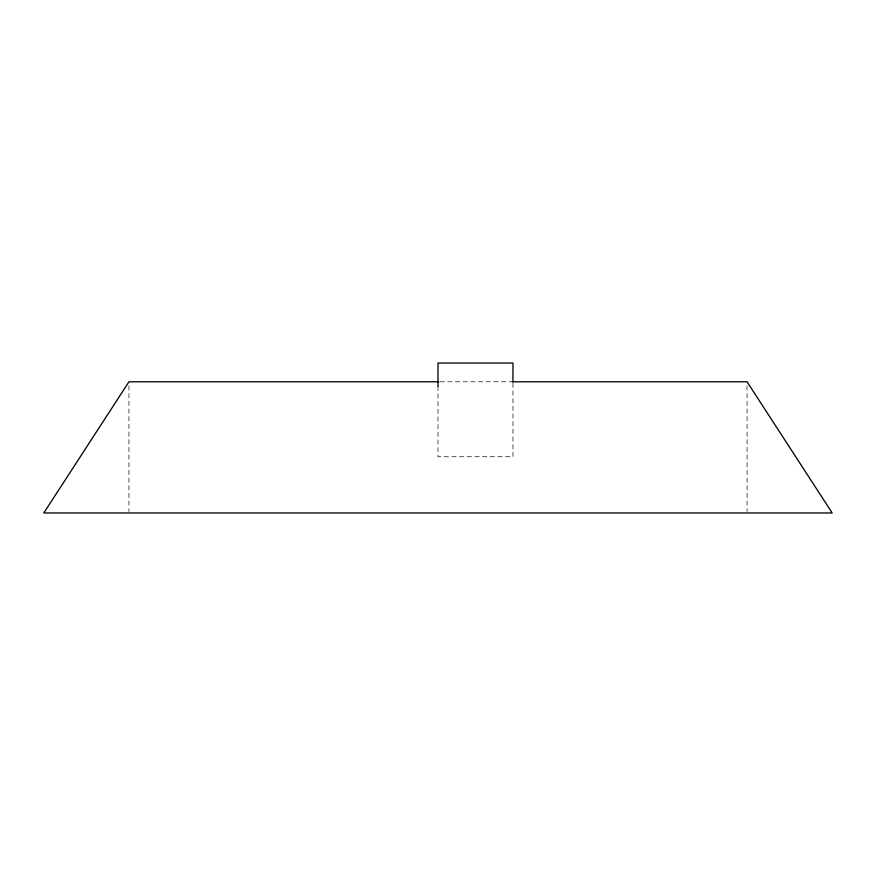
<?xml version="1.0" encoding="UTF-8"?>
<svg xmlns="http://www.w3.org/2000/svg" width="876" height="876" viewBox="0 0 876 876"><rect width="100%" height="100%" fill="white"/><g stroke="black" fill="none" stroke-linecap="round" stroke-linejoin="round"><path stroke-width="0.66" stroke-dasharray="4.38 3.29" d="M440.08 381.783L511.847 381.783M747.053 385.878L747.053 511.595M512.964 383.14L512.964 456.735L438 456.735L438 388.594M128.947 385.878L128.947 511.595"/><path stroke-width="1.31" d="M438.712 381.783L128.947 381.783L43.8 512.964L832.2 512.964L747.053 381.783L512.361 381.783M512.964 381.783L512.964 363.036L438 363.036L438 387.225"/></g></svg>
